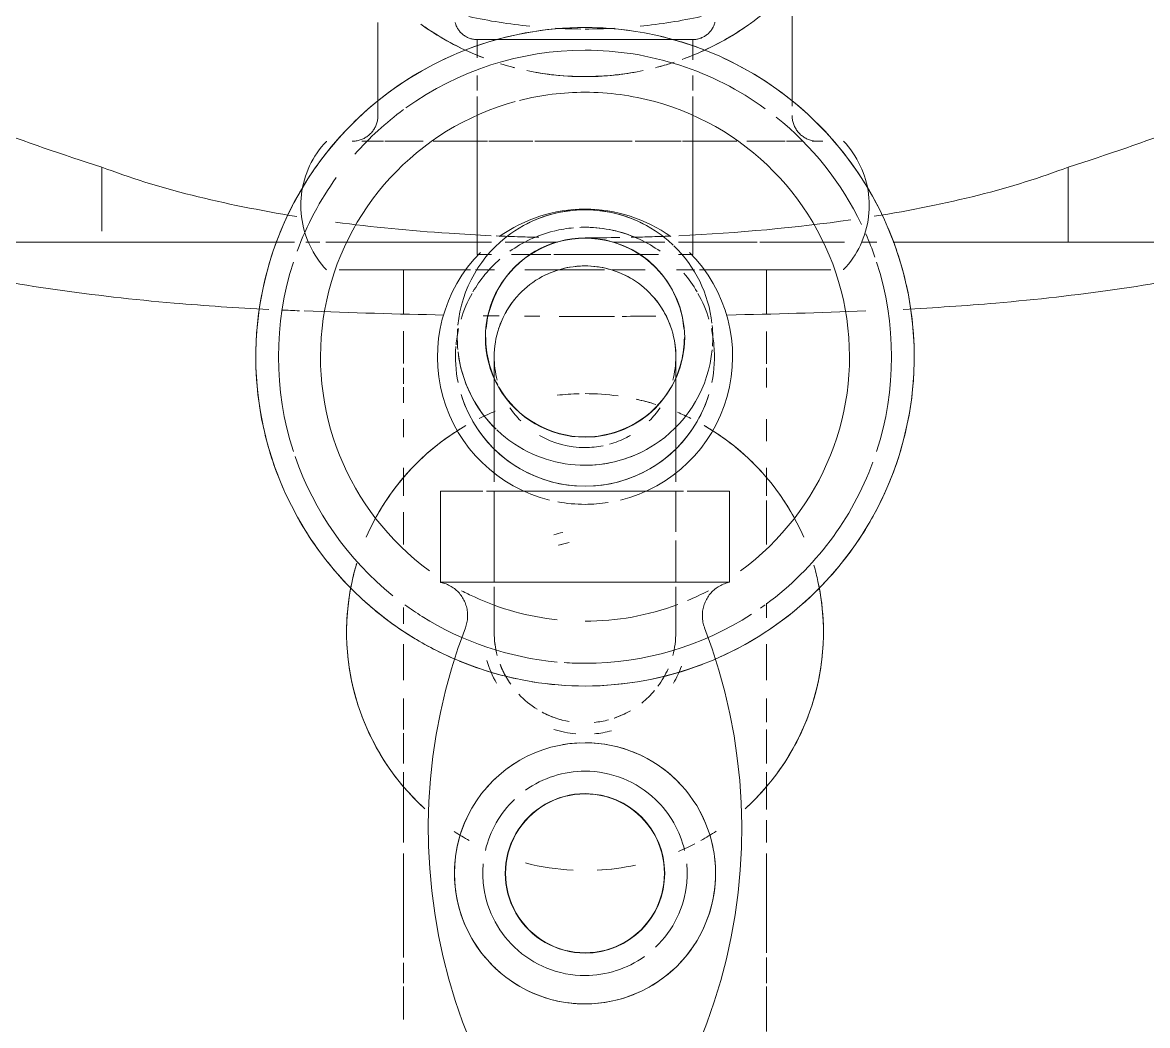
# Model space of a CAD drawing. Header units: millimetres. Extents: x -4000 to 187956, y -58990 to 162485.
# Drawn here: x 2723.3 to 2822.3, y 74012.7 to 74101 of the extents above; entities that cross this region are included whole.
import ezdxf

# ---------------------------------------------------------------- set-up
doc = ezdxf.new("R2010")
doc.units = ezdxf.units.MM
doc.layers.add('A-FLOR-PATT', color=8, linetype='Continuous', lineweight=13)
doc.layers.add('P-SANR-FIXT', color=6, linetype='Continuous', lineweight=9)

# ---------------------------------------------------------------- blocks, each defined once
blk = doc.blocks.new('C307 - C307-V807-0_000')
at = {"layer": 'P-SANR-FIXT', "color": 253}
for p, q in [((-15.976, -13.585), (-15.976, -17.532)), ((15.976, -17.532), (15.976, -14.615)), ((-15.976, -17.832), (-15.976, -20.098)), ((15.976, -19.62), (15.976, -17.832)), ((-15.976, -20.497), (-15.976, -29.239)), ((15.976, -29.239), (15.976, -20.098)), ((-15.976, -30.203), (-15.976, -32.174)), ((15.976, -32.174), (15.976, -30.203)), ((15.976, -36.418), (15.976, -32.202)), ((-15.976, -33.134), (-15.976, -36.418)), ((11.163, -47.389), (11.056, -47.685)), ((-8, -48.75), (-8, -48.822)), ((8, -48.823), (8, -48.75)), ((10.426, -49.47), (10.399, -49.587)), ((8, -52.724), (8, -52.24)), ((-9.008, -53.14), (0, -53.14)), ((-8, -53.14), (-8, -56.808)), ((8, -61.173), (8, -53.14)), ((-8, -57.577), (-8, -61.173)), ((-8.676, -61.173), (0, -61.173)), ((0, -61.173), (2.485, -61.173)), ((2.548, -61.173), (8.676, -61.173)), ((-8, -63.521), (-8, -66.891)), ((8, -66.891), (8, -63.521)), ((-8, -67.363), (-8, -66.891)), ((0, -82.012), (-6.474, -82.012)), ((2.752, -82.012), (0, -82.012)), ((6.474, -82.012), (2.999, -82.012)), ((-90.095, -83.089), (-27.158, -83.089)), ((-25.682, -83.089), (-24.393, -83.089)), ((-22.823, -83.089), (-15.494, -83.089)), ((-15.168, -83.089), (-8.258, -83.089)), ((8.258, -83.089), (22.799, -83.089)), ((23.37, -83.089), (24.574, -83.089)), ((25.6, -83.089), (90.095, -83.089)), ((-18.24, -95.069), (-18.24, -105.726)), ((18.24, -102.439), (18.24, -94.245)), ((0, -100.937), (-2.087, -100.937)), ((6.822, -100.937), (0, -100.937))]:
    blk.add_line(p, q, dxfattribs=at)
at = {"layer": 'P-SANR-FIXT', "color": 254}
for p, q in [((-15.976, -37.168), (-15.976, -40.17)), ((15.976, -39.833), (15.976, -37.168)), ((15.976, -42.914), (15.976, -40.17)), ((-15.976, -40.802), (-15.976, -42.914)), ((-15.976, -44.516), (-15.976, -47.685)), ((15.976, -47.685), (15.976, -44.516)), ((-8, -48.822), (-8, -48.928)), ((-8, -48.928), (-8, -49.068)), ((-8, -49.068), (-8, -49.241)), ((-8, -49.241), (-8, -49.447)), ((-8, -49.447), (-8, -49.686)), ((8, -48.929), (8, -48.823)), ((8, -49.069), (8, -48.929)), ((8, -49.448), (8, -49.242)), ((8, -49.687), (8, -49.448)), ((15.976, -50.928), (15.976, -49.488)), ((-15.976, -50.011), (-15.976, -51.283)), ((-8, -50.595), (-8, -50.961)), ((8, -52.24), (8, -51.785)), ((0, -53.14), (9.008, -53.14)), ((-15.976, -56.458), (-15.976, -60.332)), ((15.976, -59.308), (15.976, -56.458)), ((-15.976, -60.74), (-15.976, -63.203)), ((15.976, -63.203), (15.976, -60.74)), ((-15.976, -65.552), (-15.976, -67.495)), ((15.976, -67.495), (15.976, -65.931)), ((-8, -68.071), (-8, -67.363)), ((8, -66.891), (8, -67.626)), ((-8, -68.734), (-8, -68.071)), ((8, -67.626), (8, -68.318)), ((8, -68.318), (8, -68.965)), ((-8, -69.353), (-8, -68.734)), ((-8, -69.926), (-8, -69.353)), ((8, -68.965), (8, -69.567)), ((15.976, -70.316), (15.976, -68.949)), ((-15.976, -70.284), (-15.976, -72.015)), ((-8, -70.452), (-8, -69.926)), ((8, -69.567), (8, -70.123)), ((-8, -70.931), (-8, -70.452)), ((-8, -71.362), (-8, -70.931)), ((8, -70.633), (8, -71.094)), ((8, -71.094), (8, -71.506)), ((15.976, -72.038), (15.976, -70.609)), ((-8, -71.743), (-8, -71.362)), ((-8, -72.075), (-8, -71.743)), ((-8, -72.357), (-8, -72.075)), ((8, -71.506), (8, -71.87)), ((8, -71.87), (8, -72.184)), ((8, -72.184), (8, -72.447)), ((-15.976, -72.389), (-15.976, -75.238)), ((-8, -72.588), (-8, -72.357)), ((-8, -72.768), (-8, -72.588)), ((-8, -72.897), (-8, -72.768)), ((-8, -72.974), (-8, -72.897)), ((-8, -73), (-8, -72.974)), ((-7.998, -73.173), (-8, -73)), ((-7.985, -73.492), (-7.998, -73.173)), ((8, -72.447), (8, -72.659)), ((15.976, -75.266), (15.976, -72.412)), ((-7.959, -73.811), (-7.985, -73.492)), ((-7.92, -74.129), (-7.959, -73.811)), ((-7.868, -74.445), (-7.92, -74.129)), ((7.898, -74.275), (7.841, -74.589)), ((7.942, -73.958), (7.898, -74.275)), ((7.974, -73.639), (7.942, -73.958)), ((-7.804, -74.758), (-7.868, -74.445)), ((-7.728, -75.069), (-7.804, -74.758)), ((-7.639, -75.376), (-7.728, -75.069)), ((7.771, -74.902), (7.688, -75.211)), ((7.841, -74.589), (7.771, -74.902)), ((-7.425, -75.979), (-7.538, -75.68)), ((-7.3, -76.274), (-7.425, -75.979)), ((-7.163, -76.563), (-7.3, -76.274)), ((7.368, -76.115), (7.238, -76.408)), ((7.487, -75.818), (7.368, -76.115)), ((7.594, -75.517), (7.487, -75.818)), ((-15.976, -76.778), (-15.976, -80.66)), ((-7.015, -76.847), (-7.163, -76.563)), ((-6.685, -77.395), (-6.855, -77.124)), ((6.778, -77.249), (6.603, -77.517)), ((6.943, -76.975), (6.778, -77.249)), ((7.096, -76.694), (6.943, -76.975)), ((7.238, -76.408), (7.096, -76.694)), ((15.976, -80.66), (15.976, -76.779)), ((-6.504, -77.659), (-6.685, -77.395)), ((-6.312, -77.915), (-6.504, -77.659)), ((-6.111, -78.163), (-6.312, -77.915)), ((6.014, -78.275), (5.799, -78.511)), ((6.221, -78.03), (6.014, -78.275)), ((6.417, -77.778), (6.221, -78.03)), ((6.603, -77.517), (6.417, -77.778)), ((-5.678, -78.635), (-5.899, -78.404)), ((-5.448, -78.858), (-5.678, -78.635)), ((-5.21, -79.071), (-5.448, -78.858)), ((-4.963, -79.275), (-5.21, -79.071)), ((5.097, -79.166), (4.847, -79.365)), ((5.34, -78.957), (5.097, -79.166)), ((5.574, -78.739), (5.34, -78.957)), ((5.799, -78.511), (5.574, -78.739)), ((-4.708, -79.468), (-4.963, -79.275)), ((-4.446, -79.651), (-4.708, -79.468)), ((-4.176, -79.824), (-4.446, -79.651)), ((-3.617, -80.135), (-3.9, -79.985)), ((-3.329, -80.274), (-3.617, -80.135)), ((3.485, -80.201), (3.195, -80.334)), ((3.771, -80.056), (3.485, -80.201)), ((4.588, -79.554), (4.322, -79.732)), ((-23.413, -81.426), (-23.212, -81.166)), ((-23.212, -81.166), (-23.001, -80.915)), ((-23.001, -80.915), (-22.779, -80.672)), ((-22.779, -80.672), (-22.768, -80.66)), ((-18.63, -80.66), (-21.654, -80.66)), ((-13.383, -80.66), (-21.654, -80.66)), ((-16.729, -80.66), (-18.42, -80.66)), ((-15.976, -80.66), (-11.296, -80.66)), ((-10.136, -80.66), (-13.383, -80.66)), ((-11.08, -80.66), (-10.085, -80.66)), ((-3.036, -80.402), (-3.329, -80.274)), ((-2.737, -80.517), (-3.036, -80.402)), ((-2.434, -80.621), (-2.737, -80.517)), ((-2.128, -80.712), (-2.434, -80.621)), ((-1.818, -80.791), (-2.128, -80.712)), ((-1.505, -80.857), (-1.818, -80.791)), ((-1.189, -80.911), (-1.505, -80.857)), ((-0.872, -80.952), (-1.189, -80.911)), ((-0.553, -80.981), (-0.872, -80.952)), ((-0.234, -80.997), (-0.553, -80.981)), ((0.086, -81), (-0.234, -80.997)), ((0.406, -80.99), (0.086, -81)), ((0.725, -80.967), (0.406, -80.99)), ((1.043, -80.932), (0.725, -80.967)), ((1.36, -80.884), (1.043, -80.932)), ((1.674, -80.823), (1.36, -80.884)), ((1.985, -80.75), (1.674, -80.823)), ((2.294, -80.664), (1.985, -80.75)), ((2.598, -80.566), (2.294, -80.664)), ((2.899, -80.456), (2.598, -80.566)), ((3.195, -80.334), (2.899, -80.456)), ((10.085, -80.66), (11.073, -80.66)), ((13.383, -80.66), (10.136, -80.66)), ((11.296, -80.66), (15.976, -80.66)), ((21.654, -80.66), (13.383, -80.66)), ((18.42, -80.66), (16.729, -80.66)), ((21.654, -80.66), (18.621, -80.66)), ((22.768, -80.66), (22.99, -80.903)), ((22.99, -80.903), (23.201, -81.153)), ((23.201, -81.153), (23.403, -81.413)), ((-23.951, -82.25), (-23.783, -81.968)), ((-23.783, -81.968), (-23.603, -81.693)), ((-23.603, -81.693), (-23.413, -81.426)), ((0, -82.012), (-6.474, -82.012)), ((2.752, -82.012), (0, -82.012)), ((6.474, -82.012), (2.999, -82.012)), ((23.403, -81.413), (23.594, -81.68)), ((23.594, -81.68), (23.774, -81.954)), ((23.774, -81.954), (23.943, -82.235)), ((23.943, -82.235), (24.101, -82.523)), ((-25.692, -83.089), (-24.406, -83.089)), ((-24.509, -83.437), (-24.388, -83.132)), ((-24.254, -82.832), (-24.109, -82.538)), ((-24.109, -82.538), (-23.951, -82.25)), ((-22.855, -83.089), (-15.507, -83.089)), ((-15.507, -83.089), (-15.404, -83.089)), ((-15.079, -83.089), (-8.242, -83.089)), ((-6.812, -83.089), (-4.253, -83.089)), ((4.253, -83.089), (6.812, -83.089)), ((8.242, -83.089), (15.062, -83.089)), ((15.507, -83.089), (17.403, -83.089)), ((17.502, -83.089), (22.831, -83.089)), ((23.394, -83.089), (24.586, -83.089)), ((24.101, -82.523), (24.247, -82.817)), ((-24.715, -84.061), (-24.618, -83.747)), ((-24.618, -83.747), (-24.509, -83.437)), ((-24.974, -85.346), (-24.929, -85.021)), ((24.926, -85.005), (24.972, -85.33)), ((-25.032, -86.329), (-25.026, -86.001)), ((-25.026, -86.001), (-25.007, -85.673)), ((-25.007, -85.673), (-24.974, -85.346)), ((24.972, -85.33), (25.005, -85.657)), ((25.005, -85.657), (25.025, -85.984)), ((25.025, -85.984), (25.032, -86.312)), ((-25.025, -86.657), (-25.032, -86.329)), ((-25.005, -86.985), (-25.025, -86.657)), ((25.026, -86.641), (25.007, -86.968)), ((25.032, -86.312), (25.026, -86.641)), ((-20.005, -91.981), (-20.953, -91.981)), ((-20.005, -91.981), (-20.953, -91.981)), ((-20.479, -91.981), (-20.504, -91.981)), ((-20.389, -91.984), (-20.479, -91.981)), ((-20.299, -91.99), (-20.389, -91.984)), ((-20.209, -92), (-20.299, -91.99)), ((-20.119, -92.014), (-20.209, -92)), ((-20.03, -92.031), (-20.119, -92.014)), ((-19.942, -92.052), (-20.03, -92.031)), ((-19.855, -92.076), (-19.942, -92.052)), ((-19.768, -92.104), (-19.855, -92.076)), ((-19.683, -92.135), (-19.768, -92.104)), ((-19.6, -92.17), (-19.683, -92.135)), ((-17.753, -91.981), (-19.174, -91.981)), ((-14.262, -91.981), (-17.634, -91.981)), ((-14.262, -91.981), (-17.634, -91.981)), ((-8.578, -91.981), (-13.383, -91.981)), ((-8.578, -91.981), (-13.383, -91.981)), ((-4.414, -91.981), (-8.47, -91.981)), ((0, -91.981), (-4.139, -91.981)), ((4.418, -91.981), (0.002, -91.981)), ((8.472, -91.981), (4.601, -91.981)), ((13.383, -91.981), (8.578, -91.981)), ((13.383, -91.981), (8.578, -91.981)), ((17.634, -91.981), (14.264, -91.981)), ((17.634, -91.981), (14.264, -91.981)), ((19.648, -91.981), (17.756, -91.981)), ((19.648, -91.981), (18.42, -91.981)), ((19.706, -92.126), (19.622, -92.16)), ((19.792, -92.096), (19.706, -92.126)), ((19.878, -92.069), (19.792, -92.096)), ((19.966, -92.046), (19.878, -92.069)), ((20.054, -92.026), (19.966, -92.046)), ((20.143, -92.01), (20.054, -92.026)), ((20.233, -91.997), (20.143, -92.01)), ((20.323, -91.988), (20.233, -91.997)), ((20.413, -91.983), (20.323, -91.988)), ((20.504, -91.981), (20.413, -91.983)), ((-19.517, -92.207), (-19.6, -92.17)), ((-19.437, -92.248), (-19.517, -92.207)), ((-19.358, -92.293), (-19.437, -92.248)), ((-19.281, -92.34), (-19.358, -92.293)), ((-19.205, -92.391), (-19.281, -92.34)), ((-19.132, -92.444), (-19.205, -92.391)), ((-19.061, -92.5), (-19.132, -92.444)), ((-18.993, -92.559), (-19.061, -92.5)), ((-18.926, -92.621), (-18.993, -92.559)), ((-18.863, -92.685), (-18.926, -92.621)), ((-18.802, -92.752), (-18.863, -92.685)), ((-18.743, -92.822), (-18.802, -92.752)), ((-18.688, -92.893), (-18.743, -92.822)), ((-18.635, -92.967), (-18.688, -92.893)), ((-18.586, -93.043), (-18.635, -92.967)), ((-18.539, -93.12), (-18.586, -93.043)), ((-18.496, -93.2), (-18.539, -93.12)), ((18.551, -93.099), (18.507, -93.178)), ((18.703, -92.874), (18.649, -92.947)), ((18.759, -92.803), (18.703, -92.874)), ((18.944, -92.604), (18.88, -92.668)), ((19.011, -92.543), (18.944, -92.604)), ((19.08, -92.485), (19.011, -92.543)), ((19.152, -92.429), (19.08, -92.485)), ((19.225, -92.377), (19.152, -92.429)), ((19.301, -92.327), (19.225, -92.377)), ((19.379, -92.28), (19.301, -92.327)), ((19.458, -92.237), (19.379, -92.28)), ((19.539, -92.197), (19.458, -92.237)), ((19.622, -92.16), (19.539, -92.197)), ((-18.455, -93.281), (-18.496, -93.2)), ((-18.418, -93.364), (-18.455, -93.281)), ((-18.385, -93.448), (-18.418, -93.364)), ((-18.355, -93.533), (-18.385, -93.448)), ((-18.328, -93.62), (-18.355, -93.533)), ((-18.305, -93.707), (-18.328, -93.62)), ((-18.285, -93.795), (-18.305, -93.707)), ((18.394, -93.425), (18.362, -93.51)), ((18.428, -93.341), (18.394, -93.425)), ((18.466, -93.259), (18.428, -93.341)), ((18.507, -93.178), (18.466, -93.259)), ((-0.103, -100.937), (0, -100.937)), ((0, -100.937), (0.38, -100.937)), ((0.38, -100.937), (0.759, -100.937)), ((0.759, -100.937), (1.137, -100.937)), ((1.137, -100.937), (1.514, -100.937)), ((1.514, -100.937), (1.887, -100.937)), ((1.887, -100.937), (2.258, -100.937)), ((2.258, -100.937), (2.625, -100.937)), ((2.625, -100.937), (2.988, -100.937)), ((2.988, -100.937), (3.347, -100.937)), ((3.347, -100.937), (3.699, -100.937)), ((3.699, -100.937), (4.046, -100.937)), ((4.046, -100.937), (4.387, -100.937)), ((4.387, -100.937), (4.72, -100.937)), ((4.72, -100.937), (5.046, -100.937)), ((5.133, -100.937), (4.809, -100.937)), ((5.046, -100.937), (5.364, -100.937)), ((5.448, -100.937), (5.133, -100.937)), ((5.364, -100.937), (5.673, -100.937)), ((5.755, -100.937), (5.448, -100.937)), ((6.053, -100.937), (5.755, -100.937)), ((6.341, -100.937), (6.053, -100.937))]:
    blk.add_line(p, q, dxfattribs=at)
at = {"layer": 'P-SANR-FIXT', "color": 252}
for p, q in [((-10.535, -49.127), (-11.205, -47.267)), ((11.056, -47.685), (10.535, -49.127)), ((8, -50.963), (8, -50.597)), ((-11.102, -52.202), (-11.024, -52.111)), ((-12.74, -53.14), (-12.74, -61.173)), ((-12.74, -53.14), (0, -53.14)), ((0, -53.14), (12.74, -53.14)), ((12.74, -61.173), (12.74, -53.14)), ((-12.74, -61.173), (-9.008, -61.173)), ((-8.676, -61.173), (0, -61.173)), ((0, -61.173), (8.676, -61.173)), ((9.008, -61.173), (12.74, -61.173)), ((-8, -61.989), (-8, -63.521)), ((8, -63.521), (8, -61.989)), ((-9.5, -82.012), (-9.5, -95.913)), ((-8.227, -82.012), (-9.5, -82.012)), ((9.5, -82.012), (8.227, -82.012)), ((9.5, -95.913), (9.5, -82.012)), ((-76.707, -83.089), (-42.56, -83.089)), ((-42.56, -83.089), (-27.134, -83.089)), ((-42.56, -89.707), (-42.56, -83.089)), ((25.589, -83.089), (32.199, -83.089)), ((32.199, -83.089), (42.56, -83.089)), ((42.56, -83.089), (76.707, -83.089)), ((42.56, -84.05), (42.56, -89.707)), ((-9.5, -96.449), (-9.5, -97.779)), ((9.5, -97.779), (9.5, -96.442)), ((-2.087, -100.937), (-8.227, -100.937)), ((0, -100.937), (-2.087, -100.937)), ((6.822, -100.937), (0, -100.937)), ((8.227, -100.937), (6.822, -100.937))]:
    blk.add_line(p, q, dxfattribs=at)
at = {"layer": 'P-SANR-FIXT', "color": 50}
for p, q in [((8, -49.242), (8, -49.069)), ((8, -70.123), (8, -70.633)), ((7.994, -73.32), (7.974, -73.639)), ((8, -73), (7.994, -73.32)), ((8, -72.659), (8, -72.821)), ((8, -72.821), (8, -72.931)), ((8, -72.931), (8, -72.99)), ((8, -72.99), (8, -73)), ((7.688, -75.211), (7.594, -75.517)), ((-7.538, -75.68), (-7.639, -75.376)), ((-6.855, -77.124), (-7.015, -76.847)), ((-5.899, -78.404), (-6.111, -78.163)), ((-3.9, -79.985), (-4.176, -79.824)), ((4.847, -79.365), (4.588, -79.554)), ((-15.976, -80.66), (-15.902, -80.66)), ((-15.669, -80.66), (-14.759, -80.66)), ((-13.735, -80.66), (-15.292, -80.66)), ((-13.283, -80.66), (-11.296, -80.66)), ((-11.517, -80.66), (-12.578, -80.66)), ((-10.136, -80.66), (-11.265, -80.66)), ((-11.08, -80.66), (-10.085, -80.66)), ((-8.068, -80.66), (-9.658, -80.66)), ((-9.651, -80.66), (-8.164, -80.66)), ((-5.3, -80.66), (-3.117, -80.66)), ((-5.3, -80.66), (-2.47, -80.66)), ((-3.01, -80.66), (-5.154, -80.66)), ((-2.382, -80.66), (-5.154, -80.66)), ((-1.731, -80.66), (-0.006, -80.66)), ((-1.731, -80.66), (-0.006, -80.66)), ((-0.005, -80.66), (-1.668, -80.66)), ((-0.005, -80.66), (-1.668, -80.66)), ((0, -80.66), (2.554, -80.66)), ((0, -80.66), (5.3, -80.66)), ((2.463, -80.66), (0, -80.66)), ((5.154, -80.66), (0, -80.66)), ((5.154, -80.66), (3.01, -80.66)), ((3.117, -80.66), (5.3, -80.66)), ((9.658, -80.66), (7.958, -80.66)), ((8.059, -80.66), (9.651, -80.66)), ((10.085, -80.66), (11.073, -80.66)), ((11.256, -80.66), (10.136, -80.66)), ((11.296, -80.66), (13.283, -80.66)), ((12.578, -80.66), (11.517, -80.66)), ((16.729, -80.66), (13.735, -80.66)), ((14.759, -80.66), (15.976, -80.66)), ((-24.388, -83.132), (-24.254, -82.832)), ((-7.041, -83.089), (-4.256, -83.089)), ((-4.256, -83.089), (-2.443, -83.089)), ((-4.253, -83.089), (-2.443, -83.089)), ((2.427, -83.089), (4.253, -83.089)), ((2.428, -83.089), (4.256, -83.089)), ((4.256, -83.089), (7.041, -83.089)), ((24.247, -82.817), (24.381, -83.117)), ((24.381, -83.117), (24.503, -83.422)), ((-24.799, -84.378), (-24.715, -84.061)), ((24.503, -83.422), (24.613, -83.731)), ((24.613, -83.731), (24.71, -84.045)), ((24.71, -84.045), (24.795, -84.362)), ((-24.929, -85.021), (-24.87, -84.698)), ((-24.87, -84.698), (-24.799, -84.378)), ((24.795, -84.362), (24.867, -84.682)), ((24.867, -84.682), (24.926, -85.005)), ((-7.036, -91.981), (-8.47, -91.981)), ((-4.414, -91.981), (-6.05, -91.981)), ((0, -91.981), (-4.139, -91.981)), ((4.418, -91.981), (0.002, -91.981)), ((6.054, -91.981), (4.601, -91.981)), ((8.472, -91.981), (7.036, -91.981)), ((18.599, -93.022), (18.551, -93.099)), ((18.649, -92.947), (18.599, -93.022)), ((18.818, -92.734), (18.759, -92.803)), ((18.88, -92.668), (18.818, -92.734)), ((5.673, -100.937), (5.974, -100.937)), ((5.974, -100.937), (6.264, -100.937))]:
    blk.add_line(p, q, dxfattribs=at)
at = {"layer": 'P-SANR-FIXT', "color": 250}
for p, q in [((-9.5, -99.139), (-9.5, -100.937)), ((9.5, -100.937), (9.5, -99.313)), ((-2.087, -100.937), (-9.5, -100.937)), ((9.5, -100.937), (6.822, -100.937))]:
    blk.add_line(p, q, dxfattribs=at)
at = {"layer": 'P-SANR-FIXT', "color": 250, "flags": 128}
for points in [[(-11.205, -47.267), (-11.8, -45.383), (-12.319, -43.475), (-12.761, -41.549), (-13.126, -39.607), (-13.414, -37.651), (-13.622, -35.686), (-13.752, -33.713), (-13.803, -31.737), (-13.775, -29.761), (-13.668, -27.787), (-13.482, -25.82), (-13.218, -23.861), (-12.875, -21.914), (-12.455, -19.983), (-11.958, -18.07), (-11.385, -16.178), (-10.736, -14.311), (-10.014, -12.471), (-9.219, -10.662), (-8.41, -9)], [(8.41, -9), (9.272, -10.778), (10.063, -12.59), (10.781, -14.432), (11.424, -16.3), (11.993, -18.194), (12.485, -20.108), (12.9, -22.04), (13.237, -23.988), (13.497, -25.947), (13.678, -27.916), (13.779, -29.889), (13.802, -31.866), (13.746, -33.842), (13.611, -35.814), (13.397, -37.779), (13.105, -39.733), (12.735, -41.675), (12.287, -43.6), (11.763, -45.506), (11.163, -47.389)], [(0, -44), (-1.16, -44.023), (-2.318, -44.093), (-3.472, -44.209), (-4.62, -44.37), (-5.761, -44.578), (-6.893, -44.831), (-8.014, -45.129), (-9.122, -45.472), (-10.216, -45.859), (-11.293, -46.289), (-12.352, -46.762), (-13.392, -47.277), (-14.41, -47.833), (-15.404, -48.429)], [(0, -102), (1.16, -101.977), (2.318, -101.907), (3.472, -101.791), (4.62, -101.63), (5.761, -101.422), (6.893, -101.169), (8.014, -100.871), (9.122, -100.528), (10.216, -100.141), (11.293, -99.711), (12.352, -99.238), (13.392, -98.723), (14.41, -98.167), (15.404, -97.57), (16.375, -96.935), (17.319, -96.261), (18.235, -95.55), (19.122, -94.802), (19.979, -94.02), (20.803, -93.204), (21.595, -92.356), (22.351, -91.477), (23.072, -90.569), (23.757, -89.632), (24.403, -88.669), (25.01, -87.68), (25.577, -86.669), (26.103, -85.635), (26.587, -84.581), (27.029, -83.508), (27.428, -82.419), (27.782, -81.315), (28.093, -80.197), (28.358, -79.068), (28.578, -77.929), (28.752, -76.782), (28.881, -75.629), (28.963, -74.472), (28.998, -73.313), (28.988, -72.153), (28.931, -70.995), (28.827, -69.839), (28.678, -68.689), (28.482, -67.546), (28.242, -66.411), (27.956, -65.287), (27.625, -64.175), (27.25, -63.078), (26.831, -61.996), (26.37, -60.932), (25.866, -59.887), (25.321, -58.863), (24.735, -57.862), (24.11, -56.885), (23.446, -55.933), (22.745, -55.01), (22.008, -54.114), (21.235, -53.249), (20.428, -52.416), (19.588, -51.616), (18.718, -50.849), (17.817, -50.119), (16.888, -49.424), (15.931, -48.768), (14.95, -48.15), (13.944, -47.572), (12.916, -47.035), (11.867, -46.539), (10.8, -46.086), (9.715, -45.676), (8.614, -45.309), (7.5, -44.987), (6.374, -44.709), (5.237, -44.477), (4.092, -44.29), (2.941, -44.15), (1.785, -44.055), (0.626, -44.007), (0, -44)], [(-15.404, -48.43), (-16.375, -49.065), (-17.319, -49.739), (-18.235, -50.45), (-19.122, -51.198), (-19.979, -51.98), (-20.803, -52.796), (-21.595, -53.644), (-22.351, -54.523), (-23.072, -55.431), (-23.757, -56.368), (-24.403, -57.331), (-25.01, -58.32), (-25.577, -59.331), (-26.103, -60.365), (-26.587, -61.419), (-27.029, -62.492), (-27.428, -63.581), (-27.782, -64.685), (-28.093, -65.803), (-28.358, -66.932), (-28.578, -68.071), (-28.752, -69.218), (-28.881, -70.371), (-28.963, -71.528), (-28.998, -72.687), (-28.988, -73.847), (-28.931, -75.005), (-28.827, -76.161), (-28.678, -77.311), (-28.482, -78.454), (-28.242, -79.589), (-27.956, -80.713), (-27.625, -81.825), (-27.25, -82.922), (-26.831, -84.004), (-26.37, -85.068), (-25.866, -86.113), (-25.321, -87.137), (-24.735, -88.138), (-24.11, -89.115), (-23.446, -90.067), (-22.745, -90.99), (-22.008, -91.886), (-21.235, -92.751), (-20.428, -93.584), (-19.588, -94.384), (-18.718, -95.151), (-17.817, -95.881), (-16.888, -96.576), (-15.931, -97.232), (-14.95, -97.85), (-13.944, -98.428), (-12.916, -98.965), (-11.867, -99.461), (-10.8, -99.914), (-9.715, -100.324), (-8.614, -100.691), (-7.5, -101.013), (-6.374, -101.291), (-5.237, -101.523), (-4.092, -101.71), (-2.941, -101.85), (-1.785, -101.945), (-0.626, -101.993), (0, -102)], [(-11.443, -102.462), (-11.422, -102.384), (-11.398, -102.308), (-11.372, -102.233), (-11.342, -102.158), (-11.31, -102.085), (-11.274, -102.014), (-11.236, -101.943), (-11.195, -101.875), (-11.151, -101.808), (-11.104, -101.743), (-11.055, -101.68), (-11.004, -101.618), (-10.95, -101.559), (-10.893, -101.502), (-10.835, -101.448), (-10.774, -101.396), (-10.712, -101.346), (-10.647, -101.299), (-10.581, -101.254), (-10.512, -101.212), (-10.443, -101.173), (-10.371, -101.137), (-10.299, -101.104), (-10.225, -101.073), (-10.15, -101.046), (-10.073, -101.021), (-9.996, -101), (-9.918, -100.981), (-9.84, -100.966), (-9.761, -100.954), (-9.681, -100.945), (-9.602, -100.94), (-9.522, -100.937), (-9.5, -100.937)], [(-9.5, -100.937), (-9.492, -100.937), (-9.47, -100.937), (-9.432, -100.937), (-9.379, -100.937), (-9.311, -100.937), (-9.228, -100.937), (-9.13, -100.937), (-9.018, -100.937), (-8.891, -100.937), (-8.75, -100.937), (-8.595, -100.937), (-8.426, -100.937), (-8.244, -100.937), (-8.049, -100.937), (-7.841, -100.937), (-7.62, -100.937), (-7.387, -100.937)], [(-4.046, -100.937), (-4.387, -100.937), (-4.72, -100.937), (-5.046, -100.937), (-5.364, -100.937), (-5.673, -100.937), (-5.974, -100.937), (-6.264, -100.937), (-6.545, -100.937), (-6.815, -100.937), (-7.074, -100.937), (-7.322, -100.937), (-7.558, -100.937), (-7.782, -100.937), (-7.994, -100.937), (-8.193, -100.937), (-8.379, -100.937), (-8.551, -100.937), (-8.71, -100.937), (-8.854, -100.937), (-8.985, -100.937), (-9.101, -100.937), (-9.203, -100.937), (-9.29, -100.937), (-9.362, -100.937), (-9.419, -100.937), (-9.461, -100.937), (-9.488, -100.937), (-9.499, -100.937)], [(9.5, -100.937), (9.492, -100.937), (9.47, -100.937), (9.432, -100.937), (9.379, -100.937), (9.311, -100.937), (9.228, -100.937), (9.13, -100.937), (9.018, -100.937), (8.891, -100.937), (8.75, -100.937), (8.595, -100.937), (8.426, -100.937), (8.244, -100.937), (8.049, -100.937), (7.841, -100.937), (7.62, -100.937), (7.387, -100.937), (7.142, -100.937), (6.886, -100.937)], [(7.322, -100.937), (7.558, -100.937), (7.782, -100.937), (7.994, -100.937), (8.193, -100.937), (8.379, -100.937), (8.551, -100.937), (8.71, -100.937), (8.854, -100.937), (8.985, -100.937), (9.101, -100.937), (9.203, -100.937), (9.29, -100.937), (9.362, -100.937), (9.419, -100.937), (9.461, -100.937), (9.488, -100.937), (9.499, -100.937)], [(9.5, -100.937), (9.58, -100.939), (9.66, -100.944), (9.739, -100.952), (9.819, -100.963), (9.897, -100.977), (9.975, -100.994), (10.053, -101.015), (10.129, -101.039), (10.205, -101.065), (10.279, -101.095), (10.352, -101.128), (10.424, -101.163), (10.494, -101.201), (10.562, -101.243), (10.629, -101.286), (10.694, -101.333), (10.758, -101.382), (10.819, -101.434), (10.878, -101.487), (10.935, -101.544), (10.989, -101.602), (11.041, -101.663), (11.091, -101.725), (11.138, -101.79), (11.183, -101.857), (11.225, -101.925), (11.264, -101.994), (11.3, -102.066), (11.334, -102.138), (11.364, -102.212), (11.392, -102.288), (11.416, -102.364), (11.437, -102.439)]]:
    blk.add_lwpolyline(points, dxfattribs=at)
at = {"layer": 'P-SANR-FIXT', "color": 252, "flags": 128}
for points in [[(-10.444, -49.402), (-10.479, -49.287), (-10.517, -49.173), (-10.535, -49.127)], [(10.535, -49.127), (10.494, -49.24), (10.458, -49.354), (10.426, -49.47)], [(-10.336, -50.232), (-10.337, -50.112), (-10.343, -49.992), (-10.354, -49.873), (-10.37, -49.754)], [(10.399, -49.587), (10.377, -49.705), (10.36, -49.824), (10.347, -49.943), (10.339, -50.063), (10.336, -50.183), (10.338, -50.303)], [(-11.024, -52.111), (-10.949, -52.017), (-10.878, -51.92), (-10.811, -51.821), (-10.749, -51.718), (-10.69, -51.614), (-10.636, -51.507), (-10.586, -51.398), (-10.54, -51.287), (-10.499, -51.174), (-10.462, -51.06), (-10.43, -50.944), (-10.402, -50.827), (-10.38, -50.709), (-10.362, -50.591)], [(10.356, -50.542), (10.372, -50.661), (10.393, -50.779), (10.418, -50.896), (10.448, -51.012), (10.483, -51.127), (10.522, -51.241), (10.566, -51.352), (10.615, -51.462), (10.667, -51.57), (10.724, -51.676), (10.785, -51.779), (10.85, -51.88), (10.92, -51.978), (10.993, -52.073), (11.069, -52.165), (11.15, -52.254), (11.234, -52.34), (11.321, -52.422), (11.411, -52.501), (11.505, -52.576), (11.601, -52.648), (11.701, -52.715), (11.803, -52.778), (11.907, -52.838), (12.013, -52.893), (12.122, -52.944), (12.233, -52.99), (12.345, -53.032), (12.459, -53.069), (12.575, -53.102), (12.691, -53.13), (12.74, -53.14)], [(-11.544, -52.606), (-11.449, -52.532), (-11.358, -52.455), (-11.269, -52.374), (-11.184, -52.29), (-11.102, -52.202)], [(-12.74, -53.14), (-12.623, -53.114), (-12.507, -53.083), (-12.392, -53.048)], [(-12.392, -53.048), (-12.279, -53.008), (-12.167, -52.963), (-12.058, -52.914), (-11.95, -52.861), (-11.845, -52.803), (-11.742, -52.742), (-11.642, -52.676), (-11.544, -52.606)], [(-7.387, -100.937), (-7.142, -100.937), (-6.886, -100.937), (-6.619, -100.937), (-6.341, -100.937), (-6.053, -100.937), (-5.755, -100.937), (-5.448, -100.937), (-5.133, -100.937), (-4.809, -100.937), (-4.478, -100.937), (-4.139, -100.937), (-3.794, -100.937)], [(0, -100.937), (-0.38, -100.937), (-0.759, -100.937), (-1.137, -100.937), (-1.514, -100.937), (-1.887, -100.937), (-2.258, -100.937), (-2.625, -100.937), (-2.988, -100.937), (-3.347, -100.937), (-3.699, -100.937), (-4.046, -100.937)], [(6.886, -100.937), (6.619, -100.937), (6.341, -100.937)], [(6.815, -100.937), (7.074, -100.937), (7.322, -100.937)]]:
    blk.add_lwpolyline(points, dxfattribs=at)
at = {"layer": 'P-SANR-FIXT', "color": 253, "flags": 128}
for points in [[(-10.37, -49.754), (-10.39, -49.635), (-10.415, -49.518), (-10.444, -49.402)], [(-10.362, -50.591), (-10.348, -50.472), (-10.34, -50.352), (-10.336, -50.232)], [(-8, -49.686), (-8, -49.957), (-8, -50.261), (-8, -50.595)], [(8, -50.597), (8, -50.262), (8, -49.959), (8, -49.687)], [(10.338, -50.303), (10.344, -50.423), (10.356, -50.542)], [(-8, -50.961), (-8, -51.357), (-8, -51.783), (-8, -52.238), (-8, -52.721), (-8, -52.724)], [(8, -51.785), (8, -51.359), (8, -50.963)], [(-22.768, -91.981), (-22.99, -91.739), (-23.201, -91.488), (-23.403, -91.229), (-23.594, -90.962), (-23.774, -90.688), (-23.943, -90.406), (-24.101, -90.118), (-24.247, -89.824), (-24.381, -89.525), (-24.503, -89.22), (-24.613, -88.91), (-24.71, -88.597), (-24.795, -88.28), (-24.867, -87.959), (-24.926, -87.637), (-24.972, -87.312), (-25.005, -86.985)], [(25.007, -86.968), (24.974, -87.295), (24.929, -87.62), (24.87, -87.943), (24.799, -88.264), (24.715, -88.581), (24.618, -88.895), (24.509, -89.204), (24.388, -89.509), (24.254, -89.809), (24.109, -90.103), (23.951, -90.392), (23.783, -90.673), (23.603, -90.948), (23.413, -91.216), (23.212, -91.475), (23.001, -91.726), (22.779, -91.969), (22.768, -91.981)], [(-18.24, -94.245), (-18.242, -94.155), (-18.247, -94.064), (-18.256, -93.974), (-18.269, -93.885), (-18.285, -93.795)], [(18.362, -93.51), (18.335, -93.596), (18.311, -93.683), (18.29, -93.772), (18.273, -93.86), (18.259, -93.95), (18.249, -94.04), (18.243, -94.13), (18.24, -94.221), (18.24, -94.245)], [(-3.794, -100.937), (-3.442, -100.937), (-3.086, -100.937), (-2.724, -100.937), (-2.358, -100.937), (-1.988, -100.937), (-1.615, -100.937), (-1.239, -100.937), (-0.861, -100.937), (-0.482, -100.937), (-0.103, -100.937)], [(4.809, -100.937), (4.478, -100.937), (4.139, -100.937), (3.794, -100.937), (3.442, -100.937), (3.086, -100.937), (2.724, -100.937), (2.358, -100.937), (1.988, -100.937), (1.615, -100.937), (1.239, -100.937), (0.861, -100.937), (0.482, -100.937), (0.103, -100.937), (0, -100.937)], [(6.264, -100.937), (6.545, -100.937), (6.815, -100.937)]]:
    blk.add_lwpolyline(points, dxfattribs=at)
at = {"layer": 'P-SANR-FIXT', "color": 50, "flags": 128}
blk.add_lwpolyline([(4.322, -79.732), (4.05, -79.899), (3.771, -80.056)], dxfattribs=at)
at = {"layer": 'P-SANR-FIXT', "color": 250}
for centre, radius, start, end in [((0, -27.5), 11.5, 90, 270), ((0, -27.5), 11.5, 270, 90), ((0, -27.5), 9, 90, 125.52718), ((0, -27.5), 9, 90, 125.52718), ((0, -27.5), 9, 46.30509, 90), ((0, -27.5), 9, 46.30509, 90), ((0, -27.5), 7.022, 90, 270), ((0, -27.5), 7.022, 270, 90), ((0, -27.5), 9, 174.64349, 185.35651), ((0, -27.5), 9, 174.64349, 185.35651), ((0, -27.5), 9, 354.64349, 5.35651), ((0, -27.5), 9, 354.64349, 5.35651), ((0, -48.75), 21, 132.17111, 192.26173), ((0, -48.75), 21, 347.73465, 47.83006), ((0, -27.5), 9, 226.30509, 270), ((0, -27.5), 9, 226.30509, 270), ((0, -27.5), 9, 270, 305.52718), ((0, -27.5), 9, 270, 305.52718), ((0, -73), 29, 80.74383, 90), ((0, -73), 29, 113.95436, 134.58962), ((0, -73), 29, 47.78832, 56.92701), ((0, -73), 27, 54, 57.89525), ((0, -73), 29, 141.90675, 145.69258), ((0, -73), 29, 154.2826, 168.22163), ((0, -74.691), 11.25, 90, 125.52718), ((0, -74.691), 11.25, 54.47282, 90), ((0, -74.691), 11.25, 54.47282, 90), ((0, -74.691), 8.778, 90, 270), ((0, -74.691), 8.778, 270, 90), ((0, -73), 29, 334.2826, 348.22163), ((0, -74.691), 11.25, 234.47282, 270), ((0, -74.691), 11.25, 270, 305.52718), ((0, -73), 29, 321.90676, 325.69258), ((0, -73), 29, 225.87902, 245.27021), ((0, -73), 29, 293.58912, 314.58962), ((0, -73), 29, 261.52944, 270)]:
    blk.add_arc(centre, radius, start, end, dxfattribs=at)
at = {"layer": 'P-SANR-FIXT', "color": 253}
for centre, radius, start, end in [((0, -27.5), 11.5, 92.93685, 114.32277), ((0, -27.5), 11.5, 76.16411, 90), ((0, -27.5), 11.5, 55.88224, 72.7285), ((0, -27.5), 11.5, 119.3947, 132.36024), ((0, -27.5), 11.5, 43.39928, 50.92246), ((0, -27.5), 11.5, 137.17483, 149.01674), ((0, -27.5), 7, 90, 150), ((0, -27.5), 7, 30, 90), ((0, -27.5), 11.5, 31.86405, 40.18998), ((0, -27.5), 11.5, 150, 187.46893), ((0, -27.5), 11.5, 353.02014, 30), ((0, -48.75), 21, 92.88843, 102.23987), ((0, -48.75), 21, 75.53517, 87.11157), ((0, -27.5), 11.5, 190.12321, 210), ((0, -48.75), 21, 113.1077, 117.44865), ((0, -27.5), 11.5, 330, 349.87618), ((0, -27.5), 7, 210, 270), ((0, -27.5), 7, 270, 330), ((0, -48.75), 21, 132.96542, 140.44099), ((0, -48.75), 21, 20.65336, 47.03458), ((0, -27.5), 11.5, 222.34916, 233.5957), ((0, -27.5), 11.5, 312.91003, 319.95545), ((0, -48.75), 21, 144, 159.34664), ((0, -27.5), 11.5, 297.71851, 306.36025), ((0, -27.5), 11.5, 243.57904, 267.40312), ((0, -27.5), 11.5, 272.59688, 280.66585), ((0, -48.75), 8, 108.74385, 119.49626), ((0, -48.75), 8, 95.86499, 105), ((0, -48.75), 8, 61.84941, 71.32298), ((0, -48.75), 21, 162, 177.04667), ((0, -48.75), 21, 2.95268, 18), ((0, -48.75), 8, 20.71266, 30), ((0, -48.75), 21, 181.61661, 192.26173), ((0, -48.75), 21, 347.73465, 358.38339), ((0, -73), 23.297, 90, 110.53627), ((0, -73), 23.297, 65.2668, 83.9292), ((0, -73), 27, 124.94188, 126), ((0, -73), 13, 103.86206, 225), ((0, -73), 13, 90, 99.0178), ((0, -73), 13, 79.34813, 90), ((0, -73), 13, 315, 76.13794), ((0, -73), 8, 105.67126, 117.34626), ((0, -73), 8, 60, 90), ((0, -48.75), 21, 243.64055, 247.2076), ((0, -48.75), 21, 292.17589, 296.35945), ((0, -73), 11.405, 168.47084, 185.15703), ((0, -73), 11.405, 168.47084, 185.15703), ((0, -73), 11.405, 355.4687, 11.52916), ((0, -73), 11.405, 355.4687, 11.52916), ((0, -73), 11.405, 185.24825, 192.54174), ((0, -73), 11.405, 185.24825, 192.54174), ((0, -73), 11.405, 347.45826, 354.75174), ((0, -73), 11.405, 347.45826, 354.75174), ((0, -73), 11.405, 196.88332, 209.31915), ((0, -73), 11.405, 196.88332, 209.31915), ((0, -73), 11.405, 330.68085, 343.11668), ((0, -73), 11.405, 330.68085, 343.11668), ((0, -73), 11.405, 210.06325, 220.27106), ((0, -73), 11.405, 210.06325, 220.27106), ((0, -73), 11.405, 311.20202, 329.93675), ((0, -73), 11.405, 311.20202, 329.93675), ((0, -73), 11.405, 234.53862, 244.82052), ((0, -73), 11.405, 234.53862, 244.82052), ((0, -73), 11.405, 295.17948, 305.46138), ((0, -73), 11.405, 295.17948, 305.46138), ((0, -73), 13, 234.45897, 270), ((0, -73), 13, 270, 305.54103), ((0, -73), 23.297, 254.68917, 270), ((0, -73), 23.297, 270, 284.30556), ((0, -122.671), 25, 110.50887, 120), ((0, -122.671), 25, 60, 68.72237), ((0, -122.671), 25, 120.03695, 135), ((0, -122.671), 25, 54.64477, 59.95738)]:
    blk.add_arc(centre, radius, start, end, dxfattribs=at)
at = {"layer": 'P-SANR-FIXT', "color": 252}
for centre, radius, start, end in [((0, -27.5), 9, 133.69491, 174.64349), ((0, -27.5), 9, 133.69491, 174.64349), ((0, -27.5), 9, 5.35651, 46.30509), ((0, -27.5), 9, 5.35651, 46.30509), ((0, -27.5), 7, 150, 210), ((0, -27.5), 7, 330, 30), ((0, -27.5), 9, 192.9353, 226.30509), ((0, -27.5), 9, 192.9353, 226.30509), ((0, -27.5), 9, 313.69491, 347.06409), ((0, -27.5), 9, 313.69491, 347.06409), ((0, -48.75), 21, 119.04645, 123.4129), ((0, -48.75), 21, 56.75911, 60.95355), ((0, -48.75), 9, 95.24512, 105), ((0, -48.75), 9, 72.2231, 84.75488), ((0, -73), 29, 90, 110.90045), ((0, -48.75), 9, 150, 160.5175), ((0, -48.75), 9, 16.12813, 30), ((0, -73), 29, 67.55044, 78.03336), ((0, -73), 27, 90, 122.87867), ((0, -73), 27, 86.12258, 90), ((0, -73), 27, 57.89525, 84.76168), ((0, -73), 29, 56.92701, 66.04477), ((0, -73), 27, 126.28197, 159.86473), ((0, -73), 23.297, 112.77887, 117.81284), ((0, -73), 29, 134.58962, 141.90675), ((0, -73), 23.297, 62.18716, 65.2668), ((0, -73), 27, 18.98722, 51.20179), ((0, -48.75), 21, 192.26173, 196.26346), ((0, -48.75), 21, 343.20687, 347.73465), ((0, -73), 29, 25.20242, 43.81339), ((0, -73), 23.297, 126, 254.68917), ((0, -73), 23.297, 285.31083, 54), ((0, -73), 29, 145.69258, 154.2826), ((0, -48.75), 21, 203.45334, 234), ((0, -48.75), 21, 299.95676, 336.54666), ((0, -73), 13, 103.86206, 225), ((0, -73), 13, 315, 76.13794), ((0, -73), 29, 13.43579, 23.57785), ((0, -73), 11.405, 90, 163.11668), ((0, -73), 11.405, 90, 163.11668), ((0, -73), 11.405, 16.88332, 90), ((0, -73), 11.405, 16.88332, 90), ((0, -74.691), 11.25, 90, 116.55631), ((0, -73), 27, 162, 198), ((0, -73), 27, 342, 18), ((0, -48.75), 21, 234, 240.04324), ((0, -74.691), 11.25, 125.52718, 174.50949), ((0, -74.691), 11.25, 125.52718, 174.50949), ((0, -74.691), 11.25, 46.30509, 54.47282), ((0, -74.691), 11.25, 46.30509, 54.47282), ((0, -73), 29, 168.22163, 192.70933), ((0, -74.691), 11.25, 30, 45.86058), ((0, -74.691), 11.25, 6.40961, 45.86058), ((0, -73), 29, 348.22163, 12.70933), ((0, -74.691), 11.25, 6.40961, 30), ((0, -74.691), 11.25, 176.05868, 185.35651), ((0, -74.691), 11.25, 176.05868, 185.35651), ((0, -74.691), 11.25, 356.05868, 5.35651), ((0, -74.691), 11.25, 356.05868, 5.35651), ((0, -74.691), 11.25, 186.40961, 225.86058), ((0, -74.691), 11.25, 186.40961, 225.86058), ((0, -74.691), 11.25, 305.52718, 354.50949), ((0, -74.691), 11.25, 305.52718, 354.50949), ((0, -73), 29, 193.43579, 203.51897), ((0, -73), 27, 198.98722, 203.63205), ((0, -74.691), 11.25, 226.30509, 234.47282), ((0, -74.691), 11.25, 226.30509, 234.47282), ((0, -73), 27, 324.21673, 339.86473), ((0, -73), 27, 205.57591, 231.42644), ((0, -74.691), 11.25, 240, 270), ((0, -74.691), 11.25, 270, 300), ((0, -73), 29, 205.20242, 225.87902), ((0, -73), 29, 325.69258, 334.2826), ((0, -73), 27, 306.28197, 318.66331), ((0, -73), 29, 316.18583, 321.90676), ((0, -73), 27, 234, 270), ((0, -73), 27, 270, 305.73246), ((0, -73), 29, 249.09955, 257.85443), ((0, -73), 29, 270, 290.90045)]:
    blk.add_arc(centre, radius, start, end, dxfattribs=at)
at = {"layer": 'P-SANR-FIXT', "color": 254}
for centre, radius, start, end in [((0, -48.75), 21, 92.94369, 102.23987), ((0, -48.75), 21, 75.53517, 87.11157), ((0, -48.75), 21, 113.1077, 117.44865), ((0, -48.75), 21, 119.04645, 123.4129), ((0, -48.75), 21, 56.75911, 60.95355), ((0, -48.75), 8, 73.14402, 75), ((0, -48.75), 21, 343.20687, 346.76184), ((0, -48.75), 21, 203.86636, 215.32399), ((0, -48.75), 9, 282.56114, 287.77621), ((0, -48.75), 21, 324.67601, 336.13364), ((0, -73), 13, 90, 99.0178), ((0, -73), 13, 79.34813, 90), ((0, -48.75), 21, 306, 324), ((0, -73), 11.405, 90, 150), ((0, -73), 11.405, 30, 90), ((0, -48.75), 21, 221.68188, 234), ((0, -73), 8, 90, 101.57713), ((0, -48.75), 21, 234, 235.71444), ((0, -48.75), 21, 235.71444, 240.04324), ((0, -74.691), 8.75, 90, 150), ((0, -73), 8, 117.34626, 120), ((0, -74.691), 8.75, 30, 90), ((0, -48.75), 21, 299.95676, 304.28432), ((0, -48.75), 21, 304.28432, 306), ((0, -73), 11.405, 150, 163.11668), ((0, -73), 8, 135, 145.74393), ((0, -73), 8, 34.25606, 45), ((0, -73), 11.405, 16.88332, 30), ((0, -48.75), 21, 243.64055, 247.2076), ((0, -48.75), 21, 292.17589, 296.35945), ((0, -48.75), 21, 252.69516, 257.59768), ((0, -48.75), 21, 262.02404, 270), ((0, -48.75), 21, 271.39024, 276.7346), ((0, -73), 11.405, 168.47084, 185.15703), ((0, -74.691), 8.75, 151.52298, 180), ((0, -73), 8, 165, 180), ((0, -74.691), 8.75, 0, 28.47702), ((0, -73), 8, 360, 15), ((0, -73), 11.405, 355.4687, 11.52916), ((0, -73), 8, 180, 190.055), ((0, -73), 11.405, 185.24825, 192.54174), ((0, -73), 11.405, 347.45826, 354.75174), ((0, -74.691), 8.75, 185.28963, 210), ((0, -73), 8, 198.01651, 210), ((0, -73), 8, 330, 341.98349), ((0, -74.691), 8.75, 330, 354.71037), ((0, -73), 11.405, 196.88332, 209.31915), ((0, -73), 8, 210, 220.60753), ((0, -73), 8, 319.39247, 330), ((0, -73), 11.405, 330.68085, 343.11668), ((0, -73), 11.405, 210.06325, 220.27106), ((0, -74.691), 8.75, 210, 270), ((0, -74.691), 8.75, 270, 330), ((0, -73), 11.405, 311.20202, 329.93675), ((0, -73), 8, 240, 255), ((0, -73), 8, 285, 300), ((0, -73), 8, 255, 270), ((0, -73), 8, 270, 285), ((0, -73), 11.405, 234.53862, 244.82052), ((0, -73), 11.405, 295.17948, 305.46138), ((0, -73), 13, 234.45897, 270), ((0, -73), 11.405, 244.82052, 270), ((0, -73), 11.405, 244.82052, 270), ((0, -73), 13, 270, 305.54103), ((0, -73), 11.405, 275.05175, 283.8131), ((0, -73), 11.405, 275.05175, 283.8131), ((0, -73), 11.405, 284.0271, 295.17948), ((0, -73), 11.405, 284.0271, 295.17948), ((0, -73), 11.405, 270, 272.31632), ((0, -73), 11.405, 270, 272.31632), ((0, -122.671), 25, 96.74787, 101.82531), ((0, -122.671), 25, 90.21454, 96.70718), ((0, -122.671), 25, 83.27972, 89.77164), ((0, -122.671), 25, 78.17469, 83.25213), ((0, -122.671), 25, 105, 108.31268), ((0, -150), 48.136, 90, 93.10222), ((0, -150), 48.136, 86.89762, 89.57857), ((0, -150), 48.136, 95.79093, 102.26185), ((0, -150), 48.136, 77.73815, 84.20907)]:
    blk.add_arc(centre, radius, start, end, dxfattribs=at)
at = {"layer": 'P-SANR-FIXT', "color": 50}
for centre, radius, start, end in [((0, -48.75), 8, 165, 172.28711), ((0, -48.75), 8, 0, 15), ((0, -48.75), 8, 172.28711, 180), ((0, -48.75), 8, 285, 286.85528), ((0, -48.75), 21, 253.9699, 257.59768), ((0, -73), 11.405, 244.82052, 267.68363), ((0, -73), 11.405, 275.05175, 283.8131), ((0, -73), 11.405, 284.0271, 295.17948), ((0, -73), 11.405, 267.68363, 270), ((0, -73), 11.405, 270, 272.31632)]:
    blk.add_arc(centre, radius, start, end, dxfattribs=at)
at = {"layer": 'P-SANR-FIXT', "color": 250}
for points, knots in [([(-147.158, -53.548), (-141.715, -47.207), (-129.301, -35.807), (-110.04, -24.615), (-92.235, -17.39), (-80.045, -13.582), (-70.877, -11.275), (-65.448, -10.056), (-61.248, -9.203), (-56.941, -8.397), (-52.536, -7.633), (-48.753, -7.046), (-45.649, -6.609), (-43.276, -6.3), (-40.864, -6.004), (-37.602, -5.618), (-33.432, -5.166), (-28.273, -4.692), (-23.175, -4.329), (-19.755, -4.147), (-18.14, -4.07)], [-1, -1, -1, -1, -0.8, -0.6, -0.5, -0.4, -0.35, -0.325, -0.3, -0.275, -0.25, -0.225, -0.2125, -0.2, -0.1875, -0.175, -0.15, -0.125, -0.1, -0.07818, -0.07818, -0.07818, -0.07818]), ([(18.14, -4.07), (19.755, -4.147), (23.175, -4.329), (28.273, -4.692), (33.432, -5.166), (37.602, -5.618), (40.864, -6.004), (44.081, -6.399), (47.997, -6.927), (52.535, -7.633), (56.941, -8.397), (61.248, -9.203), (65.448, -10.056), (70.877, -11.275), (85.281, -14.901), (106.179, -22.375), (129.304, -35.807), (141.715, -47.207), (147.158, -53.548)], [-0.92182, -0.92182, -0.92182, -0.92182, -0.9, -0.875, -0.85, -0.825, -0.8125, -0.8, -0.775, -0.75, -0.725, -0.7, -0.675, -0.65, -0.6, -0.4, -0.2, 0, 0, 0, 0]), ([(-64.5, -82.899), (-61.942, -82.05), (-56.425, -80.553), (-46.829, -78.829), (-37.165, -77.743), (-30.798, -77.313), (-28.028, -77.176)], [-1, -1, -1, -1, -0.75, -0.5, -0.25, -0.0639123, -0.0639123, -0.0639123, -0.0639123]), ([(27.852, -77.167), (30.683, -77.306), (37.11, -77.736), (46.829, -78.829), (56.425, -80.553), (61.942, -82.05), (64.5, -82.899)], [-0.9400295, -0.9400295, -0.9400295, -0.9400295, -0.75, -0.5, -0.25, 0, 0, 0, 0]), ([(-42.56, -89.707), (-49.425, -91.873), (-62.347, -96.734), (-84.838, -108.521), (-106.161, -127.436), (-115.966, -146.845), (-119.281, -157.53)], [0, 0, 0, 0, 0.166667, 0.333333, 0.666667, 1, 1, 1, 1]), ([(119.281, -157.53), (115.965, -146.843), (106.16, -127.435), (84.838, -108.521), (62.348, -96.734), (49.426, -91.873), (42.56, -89.707)], [0, 0, 0, 0, 0.333333, 0.666667, 0.833333, 1, 1, 1, 1])]:
    blk.add_open_spline(points, degree=3, knots=knots, dxfattribs=at)
at = {"layer": 'P-SANR-FIXT', "color": 252}
for points in [[(-2.59, -41.181), (-3.08, -41.349), (-3.554, -41.564), (-4.002, -41.823)], [(3.776, -41.697), (3.03, -41.298), (2.22, -41.018), (1.388, -40.871)], [(-4.995, -42.501), (-5.409, -42.832), (-5.791, -43.205), (-6.131, -43.611)], [(5.828, -43.272), (5.35, -42.764), (4.806, -42.318), (4.213, -41.95)], [(-6.427, -43.987), (-6.78, -44.463), (-7.079, -44.978), (-7.318, -45.519)], [(-12.564, -76.677), (-16.614, -76.758), (-20.668, -76.877), (-24.727, -77.033)], [(24.723, -77.033), (20.576, -76.875), (16.477, -76.756), (12.426, -76.675)], [(25.154, -77.05), (25.684, -77.07), (26.211, -77.092), (26.736, -77.115)], [(-8.261, -83.663), (-13.494, -83.902), (-18.615, -84.369), (-23.413, -85.057)], [(11.977, -83.872), (10.746, -83.79), (9.506, -83.72), (8.26, -83.663)], [(21.969, -84.858), (18.75, -84.431), (15.399, -84.102), (11.977, -83.872)]]:
    blk.add_open_spline(points, degree=3, dxfattribs=at)
for points, knots in [([(7.458, -45.86), (7.311, -45.478), (7.032, -44.893), (6.683, -44.347), (6.547, -44.153)], [-0.88221079, -0.88221079, -0.88221079, -0.88221079, -0.83333333, -0.80501324, -0.80501324, -0.80501324, -0.80501324]), ([(-14.37, -102.217), (-13.769, -101.793), (-11.928, -100.611), (-9.931, -99.691), (-8.56, -99.192)], [0.30517221, 0.30517221, 0.30517221, 0.30517221, 0.33333333, 0.38888889, 0.38888889, 0.38888889, 0.38888889]), ([(8.923, -99.326), (9.833, -99.673), (11.561, -100.447), (13.297, -101.477), (14.2, -102.099), (14.356, -102.208)], [0.61596179, 0.61596179, 0.61596179, 0.61596179, 0.65277778, 0.6875, 0.69477149, 0.69477149, 0.69477149, 0.69477149])]:
    blk.add_open_spline(points, degree=3, knots=knots, dxfattribs=at)
at = {"layer": 'P-SANR-FIXT', "color": 254}
for points in [[(-7.926, -47.668), (-7.975, -48.026), (-8, -48.388), (-8, -48.75)], [(8, -48.75), (8, -48.388), (7.975, -48.027), (7.925, -47.668)], [(1.39, -56.628), (1.712, -56.571), (2.032, -56.495), (2.345, -56.398)], [(-3.268, -76.556), (-4.262, -76.562), (-5.256, -76.57), (-6.25, -76.581)], [(0, -76.544), (-0.864, -76.545), (-1.728, -76.548), (-2.593, -76.552)], [(2.286, -76.55), (1.522, -76.547), (0.76, -76.545), (0, -76.544)], [(5.341, -76.571), (4.882, -76.567), (4.424, -76.563), (3.967, -76.56)], [(8.959, -76.614), (8.494, -76.607), (8.029, -76.601), (7.566, -76.595)], [(-4.067, -83.52), (-4.605, -83.532), (-5.142, -83.547), (-5.679, -83.564)], [(-0.008, -83.475), (-1.032, -83.475), (-2.055, -83.484), (-3.077, -83.501)], [(5.678, -83.564), (5.142, -83.547), (4.605, -83.532), (4.067, -83.52)], [(-7.444, -98.813), (-7.034, -98.684), (-6.62, -98.566), (-6.204, -98.458)]]:
    blk.add_open_spline(points, degree=3, dxfattribs=at)
at = {"layer": 'P-SANR-FIXT', "color": 253}
for points in [[(-5.679, -83.564), (-6.293, -83.583), (-6.907, -83.605), (-7.518, -83.631)], [(7.832, -83.644), (7.116, -83.613), (6.398, -83.586), (5.678, -83.564)]]:
    blk.add_open_spline(points, degree=3, dxfattribs=at)
at = {"layer": 'P-SANR-FIXT', "color": 250}
for points in [[(-25.469, -85.369), (-31.945, -86.405), (-37.766, -87.859), (-42.56, -89.707)], [(42.56, -89.707), (37.745, -87.852), (31.896, -86.393), (25.391, -85.357)]]:
    blk.add_open_spline(points, degree=3, dxfattribs=at)
at = {"layer": 'P-SANR-FIXT', "color": 254}
for points, knots in [([(-4.346, -98.052), (-3.455, -97.894), (-1.666, -97.685), (1.306, -97.653), (3.281, -97.866), (4.347, -98.054)], [0.4444444, 0.4444444, 0.4444444, 0.4444444, 0.4791667, 0.5138889, 0.5555556, 0.5555556, 0.5555556, 0.5555556]), ([(6.194, -98.454), (6.285, -98.478), (6.7, -98.588), (7.115, -98.709), (7.437, -98.81)], [0.57972883, 0.57972883, 0.57972883, 0.57972883, 0.58333333, 0.59612282, 0.59612282, 0.59612282, 0.59612282])]:
    blk.add_open_spline(points, degree=3, knots=knots, dxfattribs=at)
blk = doc.blocks.new('CMF2_NHAXUONG_A_rvt-1-0_000')
at = {"layer": 'A-FLOR-PATT', "lineweight": 9}
h = blk.add_hatch(dxfattribs=at)
h.set_pattern_fill('FP_25', color=252, style=0, pattern_type=2)
h.set_pattern_definition([(89.998, (160159.3, 137898.8), (-600, 0.021), []), (179.998, (160159.3, 137898.8), (-0.021, -600), [])])
h.paths.add_polyline_path([(154749.885, 498.905), (160009.361, 498.905), (160009.253, 1898.495), (156700.319, 1898.502), (156700.429, 1498.542), (156600.36, 1498.542), (156600.355, 2298.535), (158059.007, 2298.535), (158058.95, 5748.613), (156099.885, 5748.433), (156099.885, 4399.903), (155999.885, 4399.903), (155999.885, 5748.487), (154749.885, 5748.543), (154749.885, 751.936)])
h.paths.add_polyline_path([(160209.304, 1748.67), (165509.359, 1749.398), (165509.051, 3698.263), (162659.146, 3698.263), (162659.146, 3548.445), (162459.146, 3548.445), (162459.145, 4948.703), (161059.263, 4948.825), (161059.26, 4898.283), (160209.362, 4898.913), (160209.254, 3698.445), (160859.147, 3698.445), (160859.147, 3498.445), (160209.147, 3498.445), (160209.289, 1919.983)])
h.paths.add_polyline_path([(158997.487, 2198.535), (159409.364, 2198.535), (159409.364, 3498.619), (158258.791, 3498.619), (158258.791, 2198.535), (158714.043, 2198.535)])
h.paths.add_polyline_path([(159280.912, 3698.445), (160009.147, 3698.445), (160009.147, 4898.728), (159959.048, 4898.641), (159959.853, 5848.631), (158258.554, 5848.622), (158258.554, 3698.445)])
h.paths.add_polyline_path([(83409.046, 5348.514), (85559.046, 5348.514), (85559.046, 6948.514), (83409.046, 6948.514), (83409.046, 5424.086)])
h.paths.add_polyline_path([(83209.258, 5348.602), (83209.258, 10108.828), (82009.258, 10108.828), (82009.258, 8808.828), (80984.258, 8808.828), (80984.046, 7248.514), (82234.046, 7248.514), (82234.046, 5348.602)])
h.paths.add_polyline_path([(80485.393, 6361.014), (80784.258, 6361.014), (80784.258, 8808.828), (79759.258, 8808.828), (79759.258, 10108.828), (78559.258, 10108.828), (78559.258, 6361.014), (79918.524, 6361.014)])
h.paths.add_polyline_path([(79959.258, 9008.828), (81809.258, 9008.828), (81809.258, 10208.828), (79959.258, 10208.828), (79959.258, 10096.236)])
h.paths.add_polyline_path([(5374.563, 15998.65), (5859.046, 15998.65), (5859.046, 18498.577), (509.048, 18498.577), (509.048, 17048.643), (4299.776, 17048.643), (4299.776, 15998.65), (5091.129, 15998.65)])
h.paths.add_polyline_path([(4409.041, 18698.577), (5959.046, 18698.577), (5959.046, 20998.578), (4409.041, 20998.578), (4409.041, 19440.536)])
h.paths.add_polyline_path([(509.048, 21198.577), (5859.046, 21198.578), (5859.046, 24898.283), (3969.26, 24898.283), (3969.26, 22848.578), (4609.26, 22848.578), (4609.26, 22743.94), (3769.26, 22743.94), (3769.26, 24698.746), (509.048, 24698.746), (509.048, 22798.578), (2129.26, 22798.578), (2129.26, 23198.57), (2229.26, 23198.57), (2229.26, 22398.578), (509.048, 22398.578), (509.048, 21776.61)])
h.paths.add_polyline_path([(4249.784, 73948.537), (5800.212, 73948.647), (5800.212, 76398.641), (4359.046, 76398.641), (4359.046, 76098.597), (509.26, 76098.685), (509.26, 73998.606), (4159.048, 73998.606), (4159.048, 74648.65), (4249.784, 74648.65), (4249.784, 74338.296)])
h.paths.add_polyline_path([(161750.212, 73948.538), (161750.212, 74640.013), (161850.206, 74640.013), (161850.309, 73998.606), (165509.368, 73998.694), (165509.368, 76098.685), (161659.474, 76098.597), (161659.474, 76398.641), (160200, 76398.641), (160200, 73948.649), (161548.409, 73948.552)])
h.paths.add_polyline_path([(161548.409, 76598.641), (161659.046, 76598.641), (161659.046, 78298.641), (160209.046, 78298.641), (160209.046, 76598.641)])
h.paths.add_polyline_path([(5091.129, 76598.641), (5809.477, 76598.641), (5809.477, 78298.641), (4359.477, 78298.641), (4359.477, 76598.641)])
h.paths.add_polyline_path([(160199.739, 78498.639), (161659.315, 78498.663), (161659.633, 78798.619), (165509.581, 78798.685), (165509.051, 80348.641), (161859.474, 80348.641), (161859.474, 80048.65), (161750, 80048.65), (161750, 80948.673), (160200.166, 80948.253), (160200.032, 80178.483)])
h.paths.add_polyline_path([(5709.477, 78498.641), (5709.477, 80948.283), (4249.997, 80948.283), (4249.997, 80299.284), (4149.786, 80299.284), (4149.786, 80348.641), (509.26, 80348.641), (508.939, 78798.685), (4159.156, 78798.597), (4159.477, 78498.641), (5091.129, 78498.641)])
h.paths.add_polyline_path([(86109.472, 132101.223), (86109.472, 133323.816), (84609.472, 133323.816), (84609.472, 132101.223)])
h.paths.add_polyline_path([(83259.472, 132200.855), (84409.472, 132200.855), (84409.472, 133523.816), (85259.472, 133523.816), (85259.26, 134848.409), (83259.472, 134848.409), (83259.472, 132740.168)])
h.paths.add_polyline_path([(87459.258, 132201.223), (87459.258, 134848.593), (85459.472, 134848.226), (85459.472, 133523.816), (86309.472, 133526.053), (86309.472, 132201.223), (86721.014, 132201.223)])
h.paths.add_polyline_path([(11209.154, 135098.741), (11209.049, 140698.728), (6109.258, 140698.728), (6109.258, 139698.738), (6059.047, 139698.738), (6059.045, 139098.68), (9550.261, 139098.701), (9550.258, 139498.686), (9650.258, 139498.686), (9650.263, 138698.694), (7959.614, 138698.694), (7959.613, 135098.747), (9859.048, 135098.754), (9859.048, 137148.744), (9259.048, 137148.744), (9259.048, 137348.744), (10059.048, 137348.744), (10059.048, 135098.753), (10759.871, 135098.746)])
h.paths.add_polyline_path([(156349.859, 135098.753), (156349.859, 136499.688), (156449.859, 136499.688), (156449.859, 135098.767), (158059.118, 135098.85), (158059.118, 138698.694), (156349.853, 138698.694), (156349.857, 139498.686), (156449.858, 139498.686), (156449.854, 139098.701), (159959.683, 139098.68), (159959.683, 140698.816), (154809.154, 140698.637), (154808.945, 135098.753)])
h.paths.add_polyline_path([(162549.789, 135998.603), (162549.79, 137398.747), (162659.049, 137398.747), (162659.049, 137248.798), (165509.378, 137248.816), (165509.632, 139448.496), (160159.474, 139448.496), (160159.474, 137398.747), (160750.212, 137398.747), (160750.212, 137298.747), (160149.79, 137298.747), (160149.79, 135998.826), (161548.409, 135998.696)])
h.paths.add_polyline_path([(3449.788, 135998.671), (5900.212, 135998.739), (5900.212, 137297.569), (5248.629, 137297.569), (5248.629, 137398.747), (5859.046, 137398.747), (5859.046, 139448.732), (509.359, 139448.732), (509.361, 137248.773), (3449.787, 137249.905), (3449.788, 136244.28)])
h.paths.add_polyline_path([(6059.046, 137398.747), (7159.62, 137398.747), (7159.62, 138698.694), (6059.046, 138698.694), (6059.046, 137412.318)])
h.paths.add_polyline_path([(158858.919, 137398.747), (159959.05, 137398.747), (159959.05, 138698.694), (158858.919, 138698.694), (158858.919, 137412.318)])
at = {"layer": 'P-SANR-FIXT', "color": 250, "lineweight": 9, "rotation": 180.0003356948516}
blk.add_blockref('C307 - C307-V807-0_000', (2772.798, 73998.608), dxfattribs=at)

msp = doc.modelspace()

# ---------------------------------------------------------------- block references
at = {"lineweight": 5}
msp.add_blockref('CMF2_NHAXUONG_A_rvt-1-0_000', (0, 0), dxfattribs=at)

doc.saveas('drawing.dxf')
